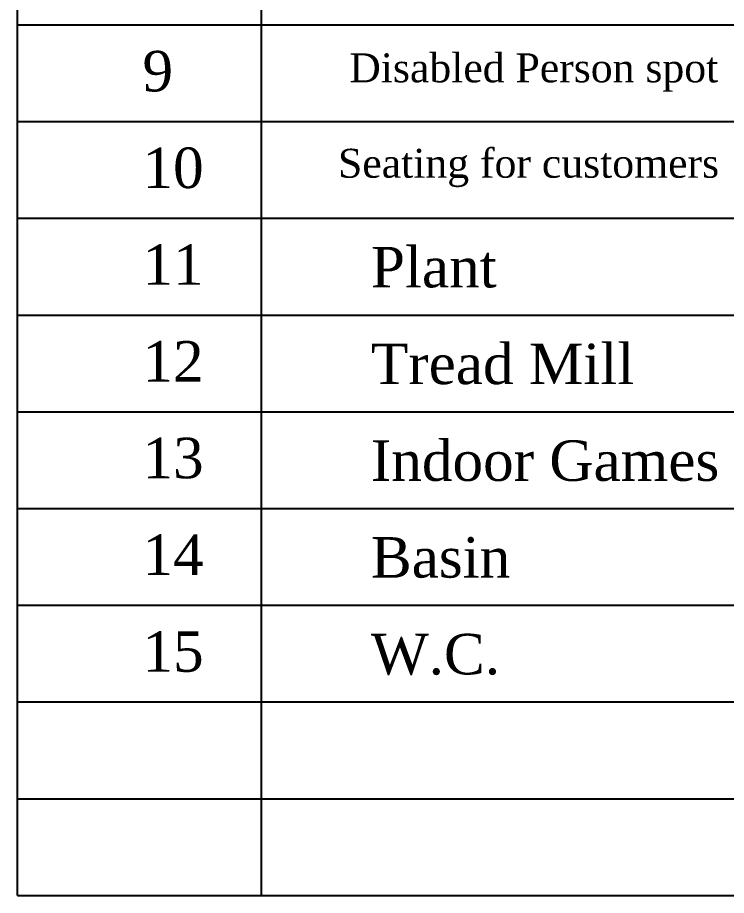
# Model space of a CAD drawing. Header units: inches. Extents: x 484217 to 497210, y -26946 to -21493.
# Drawn here: x 494966 to 496188, y -24662 to -23148 of the extents above; entities that cross this region are included whole.
import ezdxf

# ---------------------------------------------------------------- set-up
doc = ezdxf.new("R2010")
doc.units = ezdxf.units.IN
doc.header["$LTSCALE"] = 20
doc.header["$MEASUREMENT"] = 0
doc.styles.get("Standard").update_dxf_attribs({"font": ''})
doc.styles.get('Standard').set_extended_font_data('MicrogrammaSSi', bold=True)

msp = doc.modelspace()

# ---------------------------------------------------------------- linework, layer by layer
for p, q in [((494965.6, -24661.9), (494965.6, -21492.8)), ((495385.5, -21659.6), (495385.5, -24661.9)), ((494965.6, -23160.7), (497199, -23160.7)), ((494965.6, -23327.5), (497199, -23327.5)), ((494965.6, -23494.3), (497199, -23494.3)), ((494965.6, -23661.1), (497199, -23661.1)), ((494965.6, -23827.9), (497199, -23827.9)), ((494965.6, -23994.7), (497199, -23994.7)), ((494965.6, -24161.5), (497199, -24161.5)), ((494965.6, -24328.3), (497199, -24328.3)), ((494965.6, -24495.1), (497199, -24495.1)), ((494965.6, -24661.9), (497199, -24661.9))]:
    msp.add_line(p, q)

# ---------------------------------------------------------------- texts
at = {"attachment_point": 1}
for s, width, insert, char_height in [('{\\fTimes New Roman Baltic|b0|i0|c0|p18;\\C141;\\c16244141;9}', 717.186, (495180.9, -23205.6), 69.849), ('{\\fTimes New Roman Baltic|b0|i0|c0|p18;\\C143;\\c14659450;Disabled Person spot}', 1021.067, (495537.4, -23210), 49.875), ('{\\fTimes New Roman Baltic|b0|i0|c0|p18;\\C141;\\c16244141;10}', 717.186, (495180.9, -23372.4), 69.849), ('{\\fTimes New Roman Baltic|b0|i0|c0|p18;\\C143;\\c14659450;Seating for customers}', 1024.849, (495518, -23374.5), 49.875), ('{\\fTimes New Roman Baltic|b0|i0|c0|p18;\\C141;\\c16244141;11}', 717.186, (495180.9, -23539.2), 69.849), ('{\\fTimes New Roman Baltic|b0|i0|c0|p18;\\C143;\\c14659450;Plant}', 717.186, (495574.7, -23543.6), 69.849), ('{\\fTimes New Roman Baltic|b0|i0|c0|p18;\\C141;\\c16244141;12}', 717.186, (495180.9, -23706), 69.849), ('{\\fTimes New Roman Baltic|b0|i0|c0|p18;\\C143;\\c14659450;Tread Mill}', 717.186, (495574.7, -23710.4), 69.849), ('{\\fTimes New Roman Baltic|b0|i0|c0|p18;\\C141;\\c16244141;13}', 717.186, (495180.9, -23872.7), 69.849), ('{\\fTimes New Roman Baltic|b0|i0|c0|p18;\\C143;\\c14659450;Indoor Games}', 717.186, (495574.7, -23877.2), 69.849), ('{\\fTimes New Roman Baltic|b0|i0|c0|p18;\\C141;\\c16244141;14}', 717.186, (495180.9, -24039.5), 69.849), ('{\\fTimes New Roman Baltic|b0|i0|c0|p18;\\C143;\\c14659450;Basin}', 717.186, (495574.7, -24044), 69.849), ('{\\fTimes New Roman Baltic|b0|i0|c0|p18;\\C141;\\c16244141;15}', 717.186, (495180.9, -24206.3), 69.849), ('{\\fTimes New Roman Baltic|b0|i0|c0|p18;\\C143;\\c14659450;W.C.}', 717.186, (495574.7, -24210.8), 69.849)]:
    msp.add_mtext_dynamic_manual_height_columns(s, width=width, gutter_width=1, heights=[0], dxfattribs=dict(at, insert=insert, char_height=char_height))

doc.saveas('drawing.dxf')
